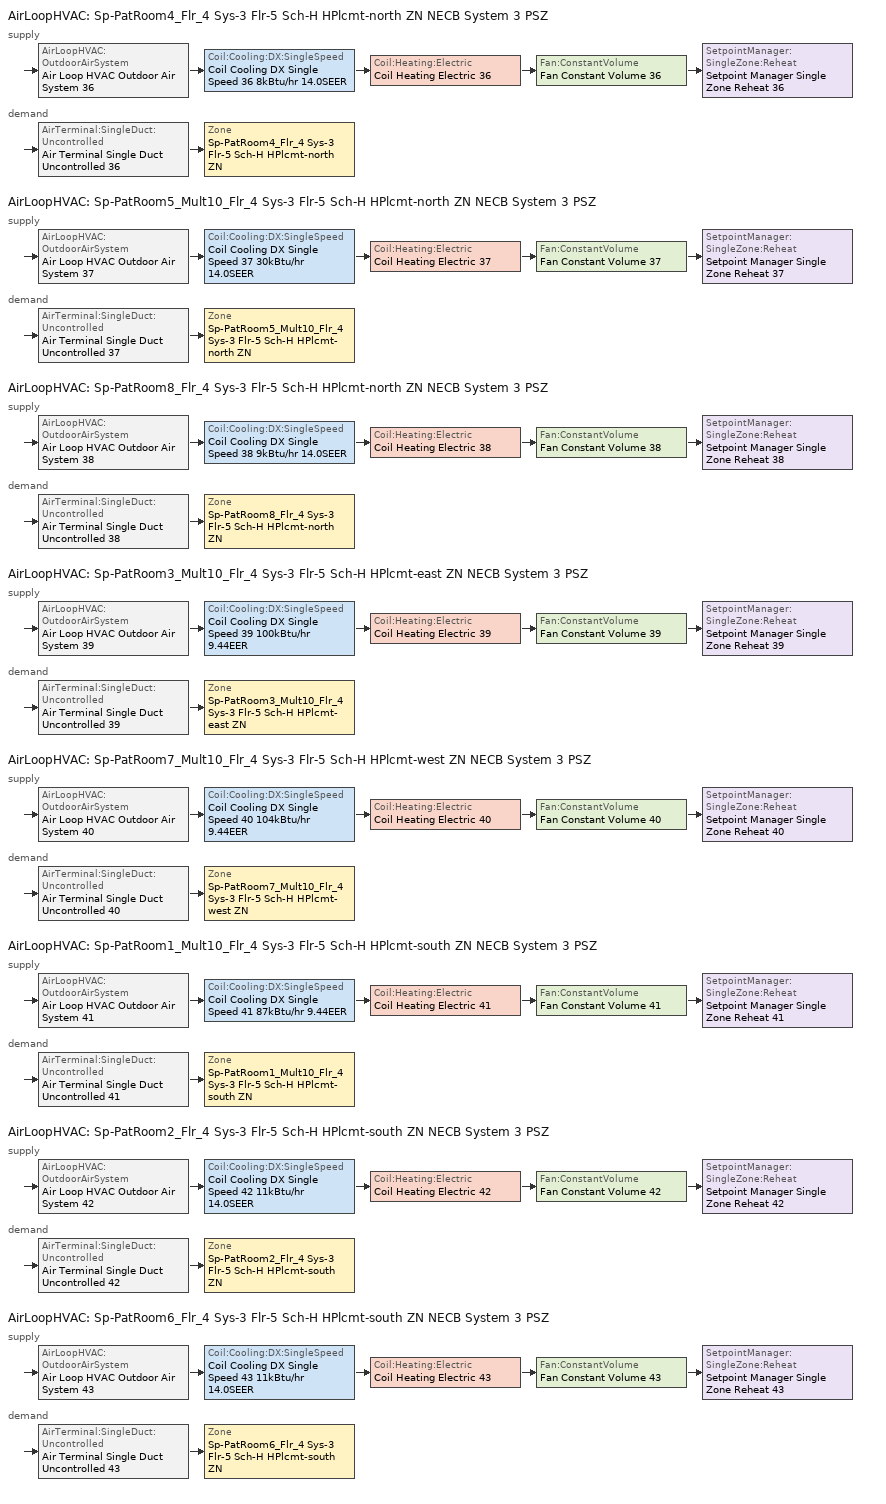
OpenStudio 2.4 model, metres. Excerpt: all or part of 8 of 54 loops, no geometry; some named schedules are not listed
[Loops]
AirLoopHVAC 'Sp-PatRoom4_Flr_4 Sys-3 Flr-5 Sch-H HPlcmt-north ZN NECB System 3 PSZ'
 supply: AirLoopHVAC:OutdoorAirSystem 'Air Loop HVAC Outdoor Air System 36' > Coil:Cooling:DX:SingleSpeed 'Coil Cooling DX Single Speed 36 8kBtu/hr 14.0SEER' > Coil:Heating:Electric 'Coil Heating Electric 36' > Fan:ConstantVolume 'Fan Constant Volume 36' > SetpointManager:SingleZone:Reheat 'Setpoint Manager Single Zone Reheat 36'
 demand: AirTerminal:SingleDuct:Uncontrolled 'Air Terminal Single Duct Uncontrolled 36' > Zone 'Sp-PatRoom4_Flr_4 Sys-3 Flr-5 Sch-H HPlcmt-north ZN'
AirLoopHVAC 'Sp-PatRoom5_Mult10_Flr_4 Sys-3 Flr-5 Sch-H HPlcmt-north ZN NECB System 3 PSZ'
 supply: AirLoopHVAC:OutdoorAirSystem 'Air Loop HVAC Outdoor Air System 37' > Coil:Cooling:DX:SingleSpeed 'Coil Cooling DX Single Speed 37 30kBtu/hr 14.0SEER' > Coil:Heating:Electric 'Coil Heating Electric 37' > Fan:ConstantVolume 'Fan Constant Volume 37' > SetpointManager:SingleZone:Reheat 'Setpoint Manager Single Zone Reheat 37'
 demand: AirTerminal:SingleDuct:Uncontrolled 'Air Terminal Single Duct Uncontrolled 37' > Zone 'Sp-PatRoom5_Mult10_Flr_4 Sys-3 Flr-5 Sch-H HPlcmt-north ZN'
AirLoopHVAC 'Sp-PatRoom8_Flr_4 Sys-3 Flr-5 Sch-H HPlcmt-north ZN NECB System 3 PSZ'
 supply: AirLoopHVAC:OutdoorAirSystem 'Air Loop HVAC Outdoor Air System 38' > Coil:Cooling:DX:SingleSpeed 'Coil Cooling DX Single Speed 38 9kBtu/hr 14.0SEER' > Coil:Heating:Electric 'Coil Heating Electric 38' > Fan:ConstantVolume 'Fan Constant Volume 38' > SetpointManager:SingleZone:Reheat 'Setpoint Manager Single Zone Reheat 38'
 demand: AirTerminal:SingleDuct:Uncontrolled 'Air Terminal Single Duct Uncontrolled 38' > Zone 'Sp-PatRoom8_Flr_4 Sys-3 Flr-5 Sch-H HPlcmt-north ZN'
AirLoopHVAC 'Sp-PatRoom3_Mult10_Flr_4 Sys-3 Flr-5 Sch-H HPlcmt-east ZN NECB System 3 PSZ'
 supply: AirLoopHVAC:OutdoorAirSystem 'Air Loop HVAC Outdoor Air System 39' > Coil:Cooling:DX:SingleSpeed 'Coil Cooling DX Single Speed 39 100kBtu/hr 9.44EER' > Coil:Heating:Electric 'Coil Heating Electric 39' > Fan:ConstantVolume 'Fan Constant Volume 39' > SetpointManager:SingleZone:Reheat 'Setpoint Manager Single Zone Reheat 39'
 demand: AirTerminal:SingleDuct:Uncontrolled 'Air Terminal Single Duct Uncontrolled 39' > Zone 'Sp-PatRoom3_Mult10_Flr_4 Sys-3 Flr-5 Sch-H HPlcmt-east ZN'
AirLoopHVAC 'Sp-PatRoom7_Mult10_Flr_4 Sys-3 Flr-5 Sch-H HPlcmt-west ZN NECB System 3 PSZ'
 supply: AirLoopHVAC:OutdoorAirSystem 'Air Loop HVAC Outdoor Air System 40' > Coil:Cooling:DX:SingleSpeed 'Coil Cooling DX Single Speed 40 104kBtu/hr 9.44EER' > Coil:Heating:Electric 'Coil Heating Electric 40' > Fan:ConstantVolume 'Fan Constant Volume 40' > SetpointManager:SingleZone:Reheat 'Setpoint Manager Single Zone Reheat 40'
 demand: AirTerminal:SingleDuct:Uncontrolled 'Air Terminal Single Duct Uncontrolled 40' > Zone 'Sp-PatRoom7_Mult10_Flr_4 Sys-3 Flr-5 Sch-H HPlcmt-west ZN'
AirLoopHVAC 'Sp-PatRoom1_Mult10_Flr_4 Sys-3 Flr-5 Sch-H HPlcmt-south ZN NECB System 3 PSZ'
 supply: AirLoopHVAC:OutdoorAirSystem 'Air Loop HVAC Outdoor Air System 41' > Coil:Cooling:DX:SingleSpeed 'Coil Cooling DX Single Speed 41 87kBtu/hr 9.44EER' > Coil:Heating:Electric 'Coil Heating Electric 41' > Fan:ConstantVolume 'Fan Constant Volume 41' > SetpointManager:SingleZone:Reheat 'Setpoint Manager Single Zone Reheat 41'
 demand: AirTerminal:SingleDuct:Uncontrolled 'Air Terminal Single Duct Uncontrolled 41' > Zone 'Sp-PatRoom1_Mult10_Flr_4 Sys-3 Flr-5 Sch-H HPlcmt-south ZN'
AirLoopHVAC 'Sp-PatRoom2_Flr_4 Sys-3 Flr-5 Sch-H HPlcmt-south ZN NECB System 3 PSZ'
 supply: AirLoopHVAC:OutdoorAirSystem 'Air Loop HVAC Outdoor Air System 42' > Coil:Cooling:DX:SingleSpeed 'Coil Cooling DX Single Speed 42 11kBtu/hr 14.0SEER' > Coil:Heating:Electric 'Coil Heating Electric 42' > Fan:ConstantVolume 'Fan Constant Volume 42' > SetpointManager:SingleZone:Reheat 'Setpoint Manager Single Zone Reheat 42'
 demand: AirTerminal:SingleDuct:Uncontrolled 'Air Terminal Single Duct Uncontrolled 42' > Zone 'Sp-PatRoom2_Flr_4 Sys-3 Flr-5 Sch-H HPlcmt-south ZN'
AirLoopHVAC 'Sp-PatRoom6_Flr_4 Sys-3 Flr-5 Sch-H HPlcmt-south ZN NECB System 3 PSZ'
 supply: AirLoopHVAC:OutdoorAirSystem 'Air Loop HVAC Outdoor Air System 43' > Coil:Cooling:DX:SingleSpeed 'Coil Cooling DX Single Speed 43 11kBtu/hr 14.0SEER' > Coil:Heating:Electric 'Coil Heating Electric 43' > Fan:ConstantVolume 'Fan Constant Volume 43' > SetpointManager:SingleZone:Reheat 'Setpoint Manager Single Zone Reheat 43'
 demand: AirTerminal:SingleDuct:Uncontrolled 'Air Terminal Single Duct Uncontrolled 43' > Zone 'Sp-PatRoom6_Flr_4 Sys-3 Flr-5 Sch-H HPlcmt-south ZN'
[Sizing:Zone] Zone Cooling Design Supply Air Temperature Input Method=SupplyAirTemperature; Zone Cooling Design Supply Air Temperature {C}=13; Zone Cooling Design Supply Air Temperature Difference {deltaC}=11.11; Zone Heating Design Supply Air Temperature Input Method=SupplyAirTemperature; Zone Heating Design Supply Air Temperature {C}=43; Zone Heating Design Supply Air Temperature Difference {deltaC}=11.11; Zone Cooling Design Supply Air Humidity Ratio {kg-H2O/kg-air}=0.0085; Zone Heating Design Supply Air Humidity Ratio {kg-H2O/kg-air}=0.008; Zone Heating Sizing Factor=1.3; Zone Cooling Sizing Factor=1.1; Cooling Design Air Flow Method=DesignDay; Heating Design Air Flow Method=DesignDay; Account for Dedicated Outdoor Air System=No; Dedicated Outdoor Air System Control Strategy=NeutralSupplyAir; Dedicated Outdoor Air Low Setpoint Temperature for Design {C}=autosize; Dedicated Outdoor Air High Setpoint Temperature for Design {C}=autosize
Sp-PatRoom4_Flr_4 Sys-3 Flr-5 Sch-H HPlcmt-north ZN; Sp-PatRoom5_Mult10_Flr_4 Sys-3 Flr-5 Sch-H HPlcmt-north ZN; Sp-PatRoom8_Flr_4 Sys-3 Flr-5 Sch-H HPlcmt-north ZN; Sp-PatRoom3_Mult10_Flr_4 Sys-3 Flr-5 Sch-H HPlcmt-east ZN; Sp-PatRoom7_Mult10_Flr_4 Sys-3 Flr-5 Sch-H HPlcmt-west ZN; Sp-PatRoom1_Mult10_Flr_4 Sys-3 Flr-5 Sch-H HPlcmt-south ZN; Sp-PatRoom2_Flr_4 Sys-3 Flr-5 Sch-H HPlcmt-south ZN; Sp-PatRoom6_Flr_4 Sys-3 Flr-5 Sch-H HPlcmt-south ZN
[Zone equipment]
Sp-PatRoom4_Flr_4 Sys-3 Flr-5 Sch-H HPlcmt-north ZN: Air Terminal Single Duct Uncontrolled 36, Zone HVAC Baseboard Convective Electric 36
Sp-PatRoom5_Mult10_Flr_4 Sys-3 Flr-5 Sch-H HPlcmt-north ZN: Air Terminal Single Duct Uncontrolled 37, Zone HVAC Baseboard Convective Electric 37
Sp-PatRoom8_Flr_4 Sys-3 Flr-5 Sch-H HPlcmt-north ZN: Air Terminal Single Duct Uncontrolled 38, Zone HVAC Baseboard Convective Electric 38
Sp-PatRoom3_Mult10_Flr_4 Sys-3 Flr-5 Sch-H HPlcmt-east ZN: Air Terminal Single Duct Uncontrolled 39, Zone HVAC Baseboard Convective Electric 39
Sp-PatRoom7_Mult10_Flr_4 Sys-3 Flr-5 Sch-H HPlcmt-west ZN: Air Terminal Single Duct Uncontrolled 40, Zone HVAC Baseboard Convective Electric 40
Sp-PatRoom1_Mult10_Flr_4 Sys-3 Flr-5 Sch-H HPlcmt-south ZN: Air Terminal Single Duct Uncontrolled 41, Zone HVAC Baseboard Convective Electric 41
Sp-PatRoom2_Flr_4 Sys-3 Flr-5 Sch-H HPlcmt-south ZN: Air Terminal Single Duct Uncontrolled 42, Zone HVAC Baseboard Convective Electric 42
Sp-PatRoom6_Flr_4 Sys-3 Flr-5 Sch-H HPlcmt-south ZN: Air Terminal Single Duct Uncontrolled 43, Zone HVAC Baseboard Convective Electric 43
[AirLoopHVAC] Design Supply Air Flow Rate {m3/s}=AutoSize
Name | Availability Schedule
Sp-PatRoom4_Flr_4 Sys-3 Flr-5 Sch-H HPlcmt-north ZN NECB System 3 PSZ; Sp-PatRoom8_Flr_4 Sys-3 Flr-5 Sch-H HPlcmt-north ZN NECB System 3 PSZ; Sp-PatRoom2_Flr_4 Sys-3 Flr-5 Sch-H HPlcmt-south ZN NECB System 3 PSZ; Sp-PatRoom6_Flr_4 Sys-3 Flr-5 Sch-H HPlcmt-south ZN NECB System 3 PSZ | Always On Discrete
Sp-PatRoom5_Mult10_Flr_4 Sys-3 Flr-5 Sch-H HPlcmt-north ZN NECB System 3 PSZ | Sp-PatRoom5_Mult10_Flr_4 Sys-3 Flr-5 Sch-H HPlcmt-north ZN NECB System 3 PSZ Occ Sch
Sp-PatRoom3_Mult10_Flr_4 Sys-3 Flr-5 Sch-H HPlcmt-east ZN NECB System 3 PSZ | Sp-PatRoom3_Mult10_Flr_4 Sys-3 Flr-5 Sch-H HPlcmt-east ZN NECB System 3 PSZ Occ Sch
Sp-PatRoom7_Mult10_Flr_4 Sys-3 Flr-5 Sch-H HPlcmt-west ZN NECB System 3 PSZ | Sp-PatRoom7_Mult10_Flr_4 Sys-3 Flr-5 Sch-H HPlcmt-west ZN NECB System 3 PSZ Occ Sch
Sp-PatRoom1_Mult10_Flr_4 Sys-3 Flr-5 Sch-H HPlcmt-south ZN NECB System 3 PSZ | Sp-PatRoom1_Mult10_Flr_4 Sys-3 Flr-5 Sch-H HPlcmt-south ZN NECB System 3 PSZ Occ Sch
[Sizing:System] Type of Load to Size On=Sensible; Design Outdoor Air Flow Rate {m3/s}=Autosize; Minimum System Air Flow Ratio=1; Preheat Design Temperature {C}=7; Preheat Design Humidity Ratio {kg-H2O/kg-Air}=0.008; Precool Design Temperature {C}=13; Precool Design Humidity Ratio {kg-H2O/kg-Air}=0.008; Central Cooling Design Supply Air Temperature {C}=13; Central Heating Design Supply Air Temperature {C}=43; Sizing Option=NonCoincident; 100% Outdoor Air in Cooling=No; 100% Outdoor Air in Heating=No; Central Cooling Design Supply Air Humidity Ratio {kg-H2O/kg-Air}=0.0085; Central Heating Design Supply Air Humidity Ratio {kg-H2O/kg-Air}=0.008; Cooling Design Air Flow Method=DesignDay; Cooling Design Air Flow Rate {m3/s}=0; Heating Design Air Flow Method=DesignDay; Heating Design Air Flow Rate {m3/s}=0; System Outdoor Air Method=ZoneSum; Zone Maximum Outdoor Air Fraction=1; Cooling Supply Air Flow Rate Per Floor Area {m3/s-m2}=0.00996765; Cooling Fraction of Autosized Cooling Supply Air Flow Rate=1; Cooling Supply Air Flow Rate Per Unit Cooling Capacity {m3/s-W}=3.94755e-05; Heating Supply Air Flow Rate Per Floor Area {m3/s-m2}=0.00996765; Heating Fraction of Autosized Heating Supply Air Flow Rate=1; Heating Fraction of Autosized Cooling Supply Air Flow Rate=1; Heating Supply Air Flow Rate Per Unit Heating Capacity {m3/s-W}=3.15882e-05; Cooling Design Capacity Method=CoolingDesignCapacity; Cooling Design Capacity {W}=autosize; Cooling Design Capacity Per Floor Area {W/m2}=234.7; Fraction of Autosized Cooling Design Capacity=1; Heating Design Capacity Method=HeatingDesignCapacity; Heating Design Capacity {W}=autosize; Heating Design Capacity Per Floor Area {W/m2}=157; Fraction of Autosized Heating Design Capacity=1; Central Cooling Capacity Control Method=OnOff
Sp-PatRoom4_Flr_4 Sys-3 Flr-5 Sch-H HPlcmt-north ZN NECB System 3 PSZ; Sp-PatRoom5_Mult10_Flr_4 Sys-3 Flr-5 Sch-H HPlcmt-north ZN NECB System 3 PSZ; Sp-PatRoom8_Flr_4 Sys-3 Flr-5 Sch-H HPlcmt-north ZN NECB System 3 PSZ; Sp-PatRoom3_Mult10_Flr_4 Sys-3 Flr-5 Sch-H HPlcmt-east ZN NECB System 3 PSZ; Sp-PatRoom7_Mult10_Flr_4 Sys-3 Flr-5 Sch-H HPlcmt-west ZN NECB System 3 PSZ; Sp-PatRoom1_Mult10_Flr_4 Sys-3 Flr-5 Sch-H HPlcmt-south ZN NECB System 3 PSZ; Sp-PatRoom2_Flr_4 Sys-3 Flr-5 Sch-H HPlcmt-south ZN NECB System 3 PSZ; Sp-PatRoom6_Flr_4 Sys-3 Flr-5 Sch-H HPlcmt-south ZN NECB System 3 PSZ
[Fan:ConstantVolume] Availability Schedule=Always On Discrete; Fan Efficiency=0.39975; Pressure Rise {Pa}=640; Maximum Flow Rate {m3/s}=AutoSize; Motor Efficiency=0.615
Fan Constant Volume 36; Fan Constant Volume 37; Fan Constant Volume 38; Fan Constant Volume 39; Fan Constant Volume 40; Fan Constant Volume 41; Fan Constant Volume 42; Fan Constant Volume 43
[Coil:Heating:Electric] Availability Schedule=Always On Discrete
Coil Heating Electric 36; Coil Heating Electric 37; Coil Heating Electric 38; Coil Heating Electric 39; Coil Heating Electric 40; Coil Heating Electric 41; Coil Heating Electric 42; Coil Heating Electric 43
[Coil:Cooling:DX:SingleSpeed] Availability Schedule=Always On Discrete; Rated Total Cooling Capacity {W}=autosize; Rated Sensible Heat Ratio=autosize; Rated Air Flow Rate {m3/s}=autosize; Rated Evaporator Fan Power Per Volume Flow Rate {W/(m3/s)}=773.3; Total Cooling Capacity Function of Temperature Curve=DXCOOL-NECB2011-REF-CAPFT; Total Cooling Capacity Function of Flow Fraction Curve=DXCOOL-NECB2011-REF-CAPFFLOW; Energy Input Ratio Function of Temperature Curve=DXCOOL-NECB2011-REF-COOLEIRFT; Energy Input Ratio Function of Flow Fraction Curve=DXCOOL-NECB2011-REF-COOLEIRFFLOW; Part Load Fraction Correlation Curve=DXCOOL-NECB2011-REF-COOLPLFFPLR; Condenser Type=AirCooled; Evaporative Condenser Effectiveness=0; Evaporative Condenser Air Flow Rate {m3/s}=Autosize; Evaporative Condenser Pump Rated Power Consumption {W}=Autosize; Crankcase Heater Capacity {W}=0; Maximum Outdoor Dry-Bulb Temperature for Crankcase Heater Operation {C}=0; Basin Heater Capacity {W/K}=0; Basin Heater Setpoint Temperature {C}=10
Name | Rated COP {W/W}
Coil Cooling DX Single Speed 36 8kBtu/hr 14.0SEER; Coil Cooling DX Single Speed 37 30kBtu/hr 14.0SEER; Coil Cooling DX Single Speed 38 9kBtu/hr 14.0SEER; Coil Cooling DX Single Speed 42 11kBtu/hr 14.0SEER; Coil Cooling DX Single Speed 43 11kBtu/hr 14.0SEER | 3.8248
Coil Cooling DX Single Speed 39 100kBtu/hr 9.44EER | 3.2649
Coil Cooling DX Single Speed 40 104kBtu/hr 9.44EER | 3.26805
Coil Cooling DX Single Speed 41 87kBtu/hr 9.44EER | 3.25531
[Controller:OutdoorAir] Minimum Outdoor Air Flow Rate {m3/s}=0; Maximum Outdoor Air Flow Rate {m3/s}=Autosize; Economizer Control Action Type=ModulateFlow; Lockout Type=NoLockout; Minimum Limit Type=FixedMinimum; High Humidity Control=No; Heat Recovery Bypass Control Type=BypassWhenWithinEconomizerLimits
Name | Economizer Control Type | Economizer Maximum Limit Dry-Bulb Temperature {C} | Economizer Maximum Limit Enthalpy {J/kg} | Economizer Minimum Limit Dry-Bulb Temperature {C} | Minimum Outdoor Air Schedule | Controller Mechanical Ventilation
Controller Outdoor Air 36 | NoEconomizer | 28 | 64000 | -100 | Always On Discrete | Controller Mechanical Ventilation 36
Controller Outdoor Air 37 | NoEconomizer | 28 | 64000 | -100 | Sp-PatRoom5_Mult10_Flr_4 Sys-3 Flr-5 Sch-H HPlcmt-north ZN NECB System 3 PSZ Occ Sch | Controller Mechanical Ventilation 37
Controller Outdoor Air 38 | NoEconomizer | 28 | 64000 | -100 | Always On Discrete | Controller Mechanical Ventilation 38
Controller Outdoor Air 39 | DifferentialEnthalpy |  |  |  | Sp-PatRoom3_Mult10_Flr_4 Sys-3 Flr-5 Sch-H HPlcmt-east ZN NECB System 3 PSZ Occ Sch | Controller Mechanical Ventilation 39
Controller Outdoor Air 40 | DifferentialEnthalpy |  |  |  | Sp-PatRoom7_Mult10_Flr_4 Sys-3 Flr-5 Sch-H HPlcmt-west ZN NECB System 3 PSZ Occ Sch | Controller Mechanical Ventilation 40
Controller Outdoor Air 41 | DifferentialEnthalpy |  |  |  | Sp-PatRoom1_Mult10_Flr_4 Sys-3 Flr-5 Sch-H HPlcmt-south ZN NECB System 3 PSZ Occ Sch | Controller Mechanical Ventilation 41
Controller Outdoor Air 42 | NoEconomizer | 28 | 64000 | -100 | Always On Discrete | Controller Mechanical Ventilation 42
Controller Outdoor Air 43 | NoEconomizer | 28 | 64000 | -100 | Always On Discrete | Controller Mechanical Ventilation 43
[Controller:MechanicalVentilation] Availability Schedule=Always On Discrete; System Outdoor Air Method=ZoneSum
Controller Mechanical Ventilation 36; Controller Mechanical Ventilation 37; Controller Mechanical Ventilation 38; Controller Mechanical Ventilation 39; Controller Mechanical Ventilation 40; Controller Mechanical Ventilation 41; Controller Mechanical Ventilation 42; Controller Mechanical Ventilation 43
[AirLoopHVAC:OutdoorAirSystem]
Name | Controller
Air Loop HVAC Outdoor Air System 36 | Controller Outdoor Air 36
Air Loop HVAC Outdoor Air System 37 | Controller Outdoor Air 37
Air Loop HVAC Outdoor Air System 38 | Controller Outdoor Air 38
Air Loop HVAC Outdoor Air System 39 | Controller Outdoor Air 39
Air Loop HVAC Outdoor Air System 40 | Controller Outdoor Air 40
Air Loop HVAC Outdoor Air System 41 | Controller Outdoor Air 41
Air Loop HVAC Outdoor Air System 42 | Controller Outdoor Air 42
Air Loop HVAC Outdoor Air System 43 | Controller Outdoor Air 43
[SetpointManager:SingleZone:Reheat] Minimum Supply Air Temperature {C}=13; Maximum Supply Air Temperature {C}=43
Name | Control Zone
Setpoint Manager Single Zone Reheat 36 | Sp-PatRoom4_Flr_4 Sys-3 Flr-5 Sch-H HPlcmt-north ZN
Setpoint Manager Single Zone Reheat 37 | Sp-PatRoom5_Mult10_Flr_4 Sys-3 Flr-5 Sch-H HPlcmt-north ZN
Setpoint Manager Single Zone Reheat 38 | Sp-PatRoom8_Flr_4 Sys-3 Flr-5 Sch-H HPlcmt-north ZN
Setpoint Manager Single Zone Reheat 39 | Sp-PatRoom3_Mult10_Flr_4 Sys-3 Flr-5 Sch-H HPlcmt-east ZN
Setpoint Manager Single Zone Reheat 40 | Sp-PatRoom7_Mult10_Flr_4 Sys-3 Flr-5 Sch-H HPlcmt-west ZN
Setpoint Manager Single Zone Reheat 41 | Sp-PatRoom1_Mult10_Flr_4 Sys-3 Flr-5 Sch-H HPlcmt-south ZN
Setpoint Manager Single Zone Reheat 42 | Sp-PatRoom2_Flr_4 Sys-3 Flr-5 Sch-H HPlcmt-south ZN
Setpoint Manager Single Zone Reheat 43 | Sp-PatRoom6_Flr_4 Sys-3 Flr-5 Sch-H HPlcmt-south ZN
[AirTerminal:SingleDuct:Uncontrolled] Availability Schedule=Always On Discrete; Maximum Air Flow Rate {m3/s}=AutoSize
Air Terminal Single Duct Uncontrolled 36; Air Terminal Single Duct Uncontrolled 37; Air Terminal Single Duct Uncontrolled 38; Air Terminal Single Duct Uncontrolled 39; Air Terminal Single Duct Uncontrolled 40; Air Terminal Single Duct Uncontrolled 41; Air Terminal Single Duct Uncontrolled 42; Air Terminal Single Duct Uncontrolled 43
[ZoneHVAC:Baseboard:Convective:Electric] Availability Schedule=Always On Discrete; Nominal Capacity {W}=autosize; Efficiency=1
Zone HVAC Baseboard Convective Electric 36; Zone HVAC Baseboard Convective Electric 37; Zone HVAC Baseboard Convective Electric 38; Zone HVAC Baseboard Convective Electric 39; Zone HVAC Baseboard Convective Electric 40; Zone HVAC Baseboard Convective Electric 41; Zone HVAC Baseboard Convective Electric 42; Zone HVAC Baseboard Convective Electric 43
[Schedule:Ruleset]
Name | Default Day Schedule | Summer Design Day Schedule | Winter Design Day Schedule
Sp-PatRoom1_Mult10_Flr_4 Sys-3 Flr-5 Sch-H HPlcmt-south ZN NECB System 3 PSZ Occ Sch | Sp-PatRoom1_Mult10_Flr_4 Sys-3 Flr-5 Sch-H HPlcmt-south ZN NECB System 3 PSZ Occ Sch Default | Sp-PatRoom1_Mult10_Flr_4 Sys-3 Flr-5 Sch-H HPlcmt-south ZN NECB System 3 PSZ Occ Sch Summer Design Day | Sp-PatRoom1_Mult10_Flr_4 Sys-3 Flr-5 Sch-H HPlcmt-south ZN NECB System 3 PSZ Occ Sch Winter Design Day
Sp-PatRoom3_Mult10_Flr_4 Sys-3 Flr-5 Sch-H HPlcmt-east ZN NECB System 3 PSZ Occ Sch | Sp-PatRoom3_Mult10_Flr_4 Sys-3 Flr-5 Sch-H HPlcmt-east ZN NECB System 3 PSZ Occ Sch Default | Sp-PatRoom3_Mult10_Flr_4 Sys-3 Flr-5 Sch-H HPlcmt-east ZN NECB System 3 PSZ Occ Sch Summer Design Day | Sp-PatRoom3_Mult10_Flr_4 Sys-3 Flr-5 Sch-H HPlcmt-east ZN NECB System 3 PSZ Occ Sch Winter Design Day
Sp-PatRoom5_Mult10_Flr_4 Sys-3 Flr-5 Sch-H HPlcmt-north ZN NECB System 3 PSZ Occ Sch | Sp-PatRoom5_Mult10_Flr_4 Sys-3 Flr-5 Sch-H HPlcmt-north ZN NECB System 3 PSZ Occ Sch Default | Sp-PatRoom5_Mult10_Flr_4 Sys-3 Flr-5 Sch-H HPlcmt-north ZN NECB System 3 PSZ Occ Sch Summer Design Day | Sp-PatRoom5_Mult10_Flr_4 Sys-3 Flr-5 Sch-H HPlcmt-north ZN NECB System 3 PSZ Occ Sch Winter Design Day
Sp-PatRoom7_Mult10_Flr_4 Sys-3 Flr-5 Sch-H HPlcmt-west ZN NECB System 3 PSZ Occ Sch | Sp-PatRoom7_Mult10_Flr_4 Sys-3 Flr-5 Sch-H HPlcmt-west ZN NECB System 3 PSZ Occ Sch Default | Sp-PatRoom7_Mult10_Flr_4 Sys-3 Flr-5 Sch-H HPlcmt-west ZN NECB System 3 PSZ Occ Sch Summer Design Day | Sp-PatRoom7_Mult10_Flr_4 Sys-3 Flr-5 Sch-H HPlcmt-west ZN NECB System 3 PSZ Occ Sch Winter Design Day
[Schedule:Day]
Sp-PatRoom5_Mult10_Flr_4 Sys-3 Flr-5 Sch-H HPlcmt-north ZN NECB System 3 PSZ Occ Sch Default; Sp-PatRoom5_Mult10_Flr_4 Sys-3 Flr-5 Sch-H HPlcmt-north ZN NECB System 3 PSZ Occ Sch Winter Design Day; Sp-PatRoom5_Mult10_Flr_4 Sys-3 Flr-5 Sch-H HPlcmt-north ZN NECB System 3 PSZ Occ Sch Summer Design Day: 24, 0, 1
[Schedule:Rule] Schedule Ruleset=Sp-PatRoom5_Mult10_Flr_4 Sys-3 Flr-5 Sch-H HPlcmt-north ZN NECB System 3 PSZ Occ Sch; Date Specification Type=DateRange; Start Month=1; Start Day=1; End Month=12
Name | Rule Order | Day Schedule | Apply Monday | End Day | Apply Tuesday | Apply Wednesday | Apply Thursday
Sp-PatRoom5_Mult10_Flr_4 Sys-3 Flr-5 Sch-H HPlcmt-north ZN NECB System 3 PSZ Occ Sch Monday Rule | 6 | Sp-PatRoom5_Mult10_Flr_4 Sys-3 Flr-5 Sch-H HPlcmt-north ZN NECB System 3 PSZ Occ Sch Monday | Yes | 25
Sp-PatRoom5_Mult10_Flr_4 Sys-3 Flr-5 Sch-H HPlcmt-north ZN NECB System 3 PSZ Occ Sch Tuesday Rule | 5 | Sp-PatRoom5_Mult10_Flr_4 Sys-3 Flr-5 Sch-H HPlcmt-north ZN NECB System 3 PSZ Occ Sch Tuesday |  | 26 | Yes
Sp-PatRoom5_Mult10_Flr_4 Sys-3 Flr-5 Sch-H HPlcmt-north ZN NECB System 3 PSZ Occ Sch Wednesday Rule | 4 | Sp-PatRoom5_Mult10_Flr_4 Sys-3 Flr-5 Sch-H HPlcmt-north ZN NECB System 3 PSZ Occ Sch Wednesday |  | 27 |  | Yes
Sp-PatRoom5_Mult10_Flr_4 Sys-3 Flr-5 Sch-H HPlcmt-north ZN NECB System 3 PSZ Occ Sch Thursday Rule | 3 | Sp-PatRoom5_Mult10_Flr_4 Sys-3 Flr-5 Sch-H HPlcmt-north ZN NECB System 3 PSZ Occ Sch Thursday |  | 28 |  |  | Yes
[Schedule:Constant]
Always On Discrete: Value=1
[Curve:Biquadratic] Minimum Value of x=13; Maximum Value of x=24; Minimum Value of y=24; Maximum Value of y=46
Name | Coefficient1 Constant | Coefficient2 x | Coefficient3 x**2 | Coefficient4 y | Coefficient5 y**2 | Coefficient6 x*y
DXCOOL-NECB2011-REF-CAPFT | 0.867905 | 0.0142459 | 0.00055436 | -0.0075575 | 3.3e-05 | -0.0001918
DXCOOL-NECB2011-REF-COOLEIRFT | 0.116936 | 0.0284933 | -0.0004112 | 0.0214108 | 0.00016103 | -0.0006791
[Curve:Quadratic] Coefficient1 Constant=1; Coefficient2 x=0; Coefficient3 x**2=0; Minimum Value of x=0; Maximum Value of x=1
DXCOOL-NECB2011-REF-CAPFFLOW; DXCOOL-NECB2011-REF-COOLEIRFFLOW
[Curve:Cubic]
DXCOOL-NECB2011-REF-COOLPLFFPLR: Coefficient1 Constant=0.0277; Coefficient2 x=4.9151; Coefficient3 x**2=-8.184; Coefficient4 x**3=4.2702; Minimum Value of x=0.7; Maximum Value of x=1
